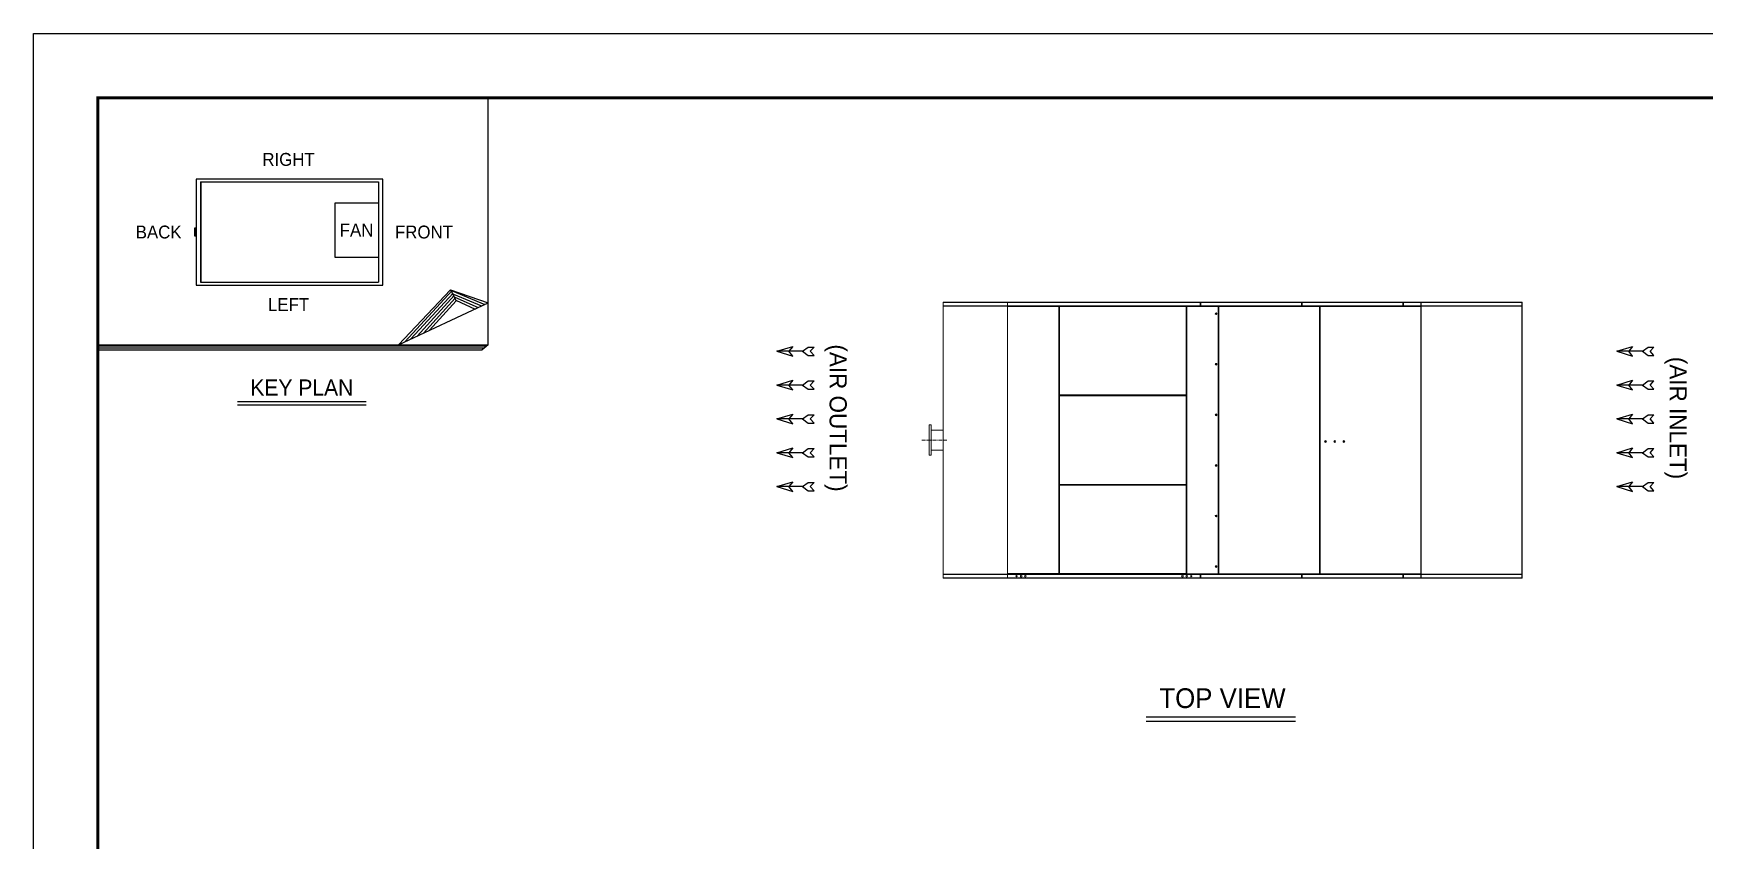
# Model space of a CAD drawing. Header units: millimetres. Extents: x -17070 to 40435, y -291348 to 29674.
# Drawn here: x 11028 to 29204, y 20898 to 29674 of the extents above; entities that cross this region are included whole.
import ezdxf
from ezdxf.enums import TextEntityAlignment as Align

# ---------------------------------------------------------------- set-up
doc = ezdxf.new("R2010")
doc.units = ezdxf.units.MM
doc.linetypes.add('CENTER', pattern=[2, 1.25, -0.25, 0.25, -0.25])
for name, color, linetype in [('center', 1, 'CENTER'), ('냉각탑', 4, 'Continuous'), ('냉각탑_box', 1, 'Continuous'), ('냉각탑_dim', 1, 'Continuous'), ('냉각탑_form', 1, 'Continuous'), ('냉각탑_text', 3, 'Continuous')]:
    doc.layers.add(name, color=color, linetype=linetype)
doc.styles.add('돋움', font='Dotum.ttf')

# ---------------------------------------------------------------- blocks, each defined once
blk = doc.blocks.new('화살표 IN OUT')
at = {"layer": '냉각탑_dim'}
for p, q in [((-323, 43), (-384, 43)), ((-343, 0), (-384, 43)), ((-384, -43), (-343, 0)), ((-266, 0), (-323, 43)), ((-266, 0), (-323, -43)), ((-266, 0), (0, 0)), ((-163, 50), (-122, 0)), ((0, 0), (-163, 50)), ((-163, -50), (-122, 0)), ((0, 0), (-163, -50)), ((-323, -43), (-384, -43))]:
    blk.add_line(p, q, dxfattribs=at)
blk = doc.blocks.new('4')
at = {"color": 0, "lineweight": 20}
for p, q in [((21621, 26752), (20921, 26752)), ((20921, 23752), (20921, 26752)), ((20924, 23752), (20924, 26752)), ((21621, 26749), (20924, 26749)), ((21621, 26752), (21621, 26749)), ((26121, 26752), (27221, 26752)), ((26121, 26749), (27218, 26749)), ((27218, 23752), (27218, 26752)), ((27221, 23752), (27221, 26752)), ((21621, 26713), (20924, 26713)), ((21621, 26710), (20924, 26710)), ((26121, 26713), (27218, 26713)), ((26121, 26710), (27218, 26710)), ((21621, 23752), (20921, 23752)), ((21621, 23794), (20924, 23794)), ((21621, 23791), (20924, 23791)), ((21621, 23755), (20924, 23755)), ((21621, 23752), (21621, 23755)), ((26121, 23794), (27218, 23794)), ((26121, 23791), (27218, 23791)), ((26121, 23755), (27218, 23755)), ((26121, 23752), (27221, 23752))]:
    blk.add_line(p, q, dxfattribs=at)
at = {"color": 7, "lineweight": 20, "ltscale": 0.001111}
for p, q in [((21621, 26749), (21623, 26749)), ((23719, 26749), (23721, 26749)), ((24823, 26752), (24825, 26752)), ((24823, 26747), (24825, 26747)), ((25927, 26752), (25925, 26752)), ((25927, 26749), (25925, 26749)), ((21623, 26705), (21621, 26705)), ((21624, 26706), (21624, 26708)), ((21624, 26708), (21624, 26706)), ((22180, 26706), (22180, 26708)), ((22182, 26705), (22184, 26705)), ((23728, 26710), (23728, 26708)), ((24494, 26710), (24494, 26708)), ((25925, 26713), (25927, 26713)), ((26116, 26710), (26116, 26708)), ((26118, 26710), (26118, 26708)), ((26121, 26710), (26121, 26708)), ((25021, 26181), (25019, 26181)), ((25019, 26151), (25021, 26151)), ((22285, 25739), (22285, 25737)), ((22289, 25739), (22289, 25737)), ((22298, 25737), (22298, 25739)), ((22300, 25737), (22300, 25739)), ((22334, 25737), (22334, 25739)), ((22334, 25737), (22334, 25739)), ((22336, 25737), (22336, 25739)), ((22338, 25737), (22338, 25739)), ((22340, 25737), (22340, 25739)), ((22340, 25739), (22340, 25737)), ((22343, 25737), (22343, 25739)), ((22344, 25737), (22344, 25739)), ((22954, 25737), (22954, 25739)), ((23564, 25737), (23564, 25739)), ((25021, 25632), (25019, 25632)), ((25019, 25602), (25021, 25602)), ((25021, 25253), (25019, 25253)), ((25021, 25250), (25019, 25250)), ((25019, 25223), (25021, 25223)), ((25021, 24902), (25019, 24902)), ((22285, 24767), (22285, 24765)), ((22289, 24767), (22289, 24765)), ((22298, 24765), (22298, 24767)), ((22300, 24765), (22300, 24767)), ((22334, 24765), (22334, 24767)), ((22334, 24765), (22334, 24767)), ((22336, 24765), (22336, 24767)), ((22338, 24765), (22338, 24767)), ((22340, 24765), (22340, 24767)), ((22340, 24767), (22340, 24765)), ((22343, 24765), (22343, 24767)), ((22344, 24765), (22344, 24767)), ((22954, 24765), (22954, 24767)), ((23564, 24765), (23564, 24767)), ((25019, 24872), (25021, 24872)), ((25021, 24353), (25019, 24353)), ((25019, 24323), (25021, 24323)), ((21623, 23800), (21621, 23800)), ((21623, 23756), (21621, 23756)), ((21624, 23798), (21624, 23796)), ((21624, 23796), (21624, 23798)), ((21821, 23794), (21821, 23796)), ((22180, 23798), (22180, 23796)), ((22182, 23800), (22184, 23800)), ((22334, 23796), (22336, 23796)), ((22344, 23794), (22344, 23796)), ((22954, 23794), (22954, 23796)), ((23564, 23794), (23564, 23796)), ((23565, 23800), (23565, 23798)), ((23593, 23796), (23593, 23794)), ((23721, 23756), (23719, 23756)), ((23728, 23796), (23728, 23794)), ((24494, 23794), (24494, 23796)), ((24825, 23752), (24823, 23752)), ((24895, 23794), (24895, 23796)), ((25927, 23752), (25925, 23752)), ((26116, 23794), (26116, 23796)), ((26118, 23796), (26118, 23794))]:
    blk.add_line(p, q, dxfattribs=at)
at = {"color": 7, "lineweight": 20, "ltscale": 0.019444}
for p, q in [((21621, 26714), (21621, 26749)), ((21623, 26714), (21623, 26749)), ((21624, 26749), (21624, 26714)), ((23717, 26749), (23717, 26714)), ((23719, 26749), (23719, 26714)), ((23721, 26749), (23721, 26714)), ((21621, 23756), (21621, 23791)), ((21623, 23756), (21623, 23791)), ((21624, 23756), (21624, 23791)), ((23717, 23756), (23717, 23791)), ((23719, 23791), (23719, 23756)), ((23721, 23791), (23721, 23756))]:
    blk.add_line(p, q, dxfattribs=at)
at = {"color": 7, "lineweight": 20}
for p, q in [((21624, 26752), (23717, 26752)), ((21624, 26749), (23717, 26749)), ((24820, 26752), (23726, 26752)), ((24820, 26749), (23726, 26749)), ((25922, 26752), (24828, 26752)), ((25922, 26749), (24828, 26749)), ((21621, 25360), (21621, 26705)), ((21621, 26704), (21621, 23800)), ((23717, 26714), (21624, 26714)), ((23717, 26710), (21624, 26710)), ((21624, 26704), (21624, 23800)), ((22180, 23800), (22180, 26704)), ((22184, 23800), (22184, 26704)), ((22185, 23796), (22185, 26708)), ((22185, 26705), (22185, 25787)), ((22186, 26705), (22186, 25743)), ((23564, 26708), (22189, 26708)), ((22189, 26705), (22189, 25743)), ((23564, 26705), (22189, 26705)), ((24820, 26713), (23726, 26713)), ((24820, 26710), (23726, 26710)), ((23913, 23799), (23913, 26705)), ((23916, 23799), (23916, 26705)), ((23917, 23799), (23917, 26705)), ((23919, 26705), (23919, 23799)), ((23922, 26708), (25016, 26708)), ((23922, 26705), (25016, 26705)), ((23922, 26705), (23922, 23799)), ((25922, 26713), (24828, 26713)), ((25922, 26710), (24828, 26710)), ((25016, 26705), (25016, 23799)), ((25019, 26705), (25019, 23799)), ((25021, 23799), (25021, 26705)), ((25024, 26708), (26118, 26708)), ((25024, 26705), (26118, 26705)), ((25024, 23799), (25024, 26705)), ((26118, 26705), (26118, 23799)), ((26121, 26705), (26121, 23799)), ((26122, 25611), (26122, 26705)), ((22186, 25734), (22186, 24771)), ((22189, 25743), (23564, 25743)), ((22189, 25739), (23564, 25739)), ((23564, 25737), (22189, 25737)), ((22189, 25734), (22189, 24771)), ((23564, 25734), (22189, 25734)), ((21621, 23800), (21621, 25144)), ((22186, 24762), (22186, 23800)), ((22189, 24771), (23564, 24771)), ((22189, 24767), (23564, 24767)), ((23564, 24765), (22189, 24765)), ((22189, 24762), (22189, 23800)), ((23564, 24762), (22189, 24762)), ((26122, 23799), (26122, 24893)), ((22185, 24718), (22185, 23800)), ((21624, 23794), (23717, 23794)), ((21624, 23791), (23717, 23791)), ((21624, 23756), (23717, 23756)), ((21624, 23752), (23717, 23752)), ((22189, 23800), (23564, 23800)), ((22189, 23796), (23564, 23796)), ((24820, 23794), (23726, 23794)), ((24820, 23791), (23726, 23791)), ((24820, 23755), (23726, 23755)), ((24820, 23752), (23726, 23752)), ((23922, 23799), (25016, 23799)), ((23922, 23796), (25016, 23796)), ((25922, 23794), (24828, 23794)), ((25922, 23791), (24828, 23791)), ((25922, 23755), (24828, 23755)), ((25922, 23752), (24828, 23752)), ((25024, 23799), (26118, 23799)), ((25024, 23796), (26118, 23796))]:
    blk.add_line(p, q, dxfattribs=at)
at = {"color": 7, "lineweight": 20, "ltscale": 0.001944}
for p, q in [((21624, 26749), (21624, 26752)), ((23717, 26749), (23717, 26752)), ((21624, 26714), (21624, 26710)), ((22185, 26708), (22182, 26708)), ((22189, 26708), (22185, 26708)), ((22186, 26705), (22189, 26705)), ((22189, 26708), (22189, 26705)), ((22189, 26705), (22189, 26708)), ((23564, 26708), (23564, 26705)), ((23568, 26705), (23564, 26705)), ((23717, 26714), (23717, 26710)), ((22186, 25743), (22189, 25743)), ((22186, 25734), (22189, 25734)), ((22189, 25739), (22189, 25743)), ((22189, 25737), (22189, 25734)), ((23564, 25739), (23564, 25743)), ((23568, 25743), (23564, 25743)), ((23564, 25737), (23564, 25734)), ((23568, 25734), (23564, 25734)), ((22186, 24771), (22189, 24771)), ((22186, 24762), (22189, 24762)), ((22189, 24767), (22189, 24771)), ((22189, 24765), (22189, 24762)), ((23564, 24767), (23564, 24771)), ((23568, 24771), (23564, 24771)), ((23564, 24765), (23564, 24762)), ((23568, 24762), (23564, 24762)), ((21624, 23791), (21624, 23794)), ((21624, 23752), (21624, 23756)), ((22189, 23796), (22185, 23796)), ((22186, 23800), (22189, 23800)), ((22189, 23796), (22189, 23800)), ((22189, 23796), (22189, 23800)), ((23564, 23796), (23564, 23800)), ((23568, 23800), (23564, 23800)), ((23717, 23791), (23717, 23794)), ((23717, 23752), (23717, 23756))]:
    blk.add_line(p, q, dxfattribs=at)
at = {"color": 7, "lineweight": 20, "ltscale": 0.021611}
for p, q in [((23723, 26752), (23723, 26713)), ((23724, 26752), (23724, 26713)), ((24821, 26752), (24821, 26713)), ((24823, 26752), (24823, 26713)), ((24825, 26752), (24825, 26713)), ((24826, 26752), (24826, 26713)), ((25923, 26752), (25923, 26713)), ((25925, 26752), (25925, 26713)), ((25927, 26752), (25927, 26713)), ((25928, 26752), (25928, 26713)), ((26119, 26752), (26119, 26713)), ((26121, 26752), (26121, 26713)), ((23723, 23752), (23723, 23791)), ((23724, 23752), (23724, 23791)), ((24821, 23752), (24821, 23791)), ((24821, 23752), (24821, 23791)), ((24823, 23752), (24823, 23791)), ((24825, 23752), (24825, 23791)), ((24826, 23752), (24826, 23791)), ((25923, 23752), (25923, 23791)), ((25923, 23752), (25923, 23791)), ((25925, 23752), (25925, 23791)), ((25927, 23752), (25927, 23791)), ((25928, 23752), (25928, 23791)), ((26119, 23752), (26119, 23791)), ((26121, 23752), (26121, 23791))]:
    blk.add_line(p, q, dxfattribs=at)
at = {"color": 7, "lineweight": 20, "ltscale": 0.000888889}
for p, q in [((23723, 26752), (23724, 26752)), ((24823, 26752), (24821, 26752)), ((24825, 26752), (24826, 26752)), ((25925, 26752), (25923, 26752)), ((25927, 26752), (25928, 26752)), ((26121, 26752), (26119, 26752)), ((21624, 26705), (21623, 26705)), ((22180, 26705), (22182, 26705)), ((23567, 26705), (23569, 26705)), ((23570, 26706), (23570, 26708)), ((23723, 26713), (23724, 26713)), ((23920, 26708), (23920, 26706)), ((23920, 26708), (23922, 26708)), ((23920, 26706), (23922, 26706)), ((24791, 26708), (24791, 26710)), ((24811, 26708), (24811, 26710)), ((24823, 26713), (24821, 26713)), ((24825, 26713), (24826, 26713)), ((25016, 26708), (25017, 26708)), ((25016, 26706), (25017, 26706)), ((25017, 26708), (25017, 26706)), ((25019, 26706), (25019, 26708)), ((25021, 26708), (25022, 26708)), ((25925, 26713), (25923, 26713)), ((25927, 26713), (25928, 26713)), ((26121, 26713), (26119, 26713)), ((26121, 26708), (26119, 26708)), ((26122, 25611), (26121, 25611)), ((26122, 25602), (26121, 25602)), ((26122, 25258), (26121, 25258)), ((26122, 25246), (26121, 25246)), ((26122, 24902), (26121, 24902)), ((26122, 24893), (26121, 24893)), ((21624, 23800), (21623, 23800)), ((22180, 23800), (22182, 23800)), ((23569, 23799), (23567, 23799)), ((23570, 23796), (23570, 23798)), ((23723, 23791), (23724, 23791)), ((23723, 23752), (23724, 23752)), ((23922, 23798), (23920, 23798)), ((23920, 23796), (23920, 23798)), ((23922, 23796), (23920, 23796)), ((24791, 23796), (24791, 23794)), ((24811, 23796), (24811, 23794)), ((24823, 23791), (24821, 23791)), ((24823, 23752), (24821, 23752)), ((24825, 23791), (24826, 23791)), ((24825, 23752), (24826, 23752)), ((25017, 23798), (25016, 23798)), ((25017, 23796), (25016, 23796)), ((25017, 23796), (25017, 23798)), ((25019, 23798), (25019, 23796)), ((25021, 23796), (25022, 23796)), ((25925, 23791), (25923, 23791)), ((25925, 23752), (25923, 23752)), ((25927, 23791), (25928, 23791)), ((25927, 23752), (25928, 23752)), ((26121, 23796), (26119, 23796)), ((26121, 23791), (26119, 23791)), ((26121, 23752), (26119, 23752))]:
    blk.add_line(p, q, dxfattribs=at)
at = {"color": 7, "lineweight": 20, "ltscale": 0.000833333}
for p, q in [((23726, 26752), (23724, 26752)), ((23726, 26752), (23724, 26752)), ((24821, 26752), (24820, 26752)), ((24821, 26752), (24820, 26752)), ((24828, 26752), (24826, 26752)), ((25923, 26752), (25922, 26752)), ((25930, 26752), (25928, 26752)), ((26119, 26752), (26118, 26752)), ((21624, 26705), (21624, 26706)), ((23570, 26705), (23569, 26705)), ((23570, 26705), (23570, 26706)), ((23724, 26713), (23726, 26713)), ((23919, 26705), (23917, 26705)), ((23920, 26705), (23920, 26706)), ((24821, 26713), (24820, 26713)), ((24820, 26713), (24820, 26712)), ((24826, 26713), (24828, 26713)), ((25017, 26705), (25017, 26706)), ((25024, 26708), (25022, 26708)), ((25923, 26713), (25922, 26713)), ((25928, 26713), (25930, 26713)), ((26119, 26713), (26118, 26713)), ((26118, 26708), (26119, 26708)), ((21624, 23800), (21624, 23798)), ((22184, 23800), (22185, 23800)), ((23570, 23799), (23569, 23799)), ((23570, 23799), (23570, 23798)), ((23724, 23791), (23726, 23791)), ((23726, 23752), (23724, 23752)), ((23919, 23799), (23917, 23799)), ((23920, 23799), (23920, 23798)), ((24820, 23791), (24820, 23792)), ((24821, 23791), (24820, 23791)), ((24821, 23791), (24820, 23791)), ((24821, 23752), (24820, 23752)), ((24826, 23791), (24828, 23791)), ((24828, 23752), (24826, 23752)), ((25017, 23799), (25017, 23798)), ((25024, 23796), (25022, 23796)), ((25923, 23791), (25922, 23791)), ((25923, 23752), (25922, 23752)), ((25928, 23791), (25930, 23791)), ((25930, 23752), (25928, 23752)), ((26118, 23796), (26119, 23796)), ((26118, 23791), (26118, 23792)), ((26119, 23791), (26118, 23791)), ((26119, 23791), (26118, 23791)), ((26119, 23752), (26118, 23752))]:
    blk.add_line(p, q, dxfattribs=at)
at = {"color": 7, "lineweight": 20, "ltscale": 0.005602}
blk.add_line((23736, 26752), (23726, 26752), dxfattribs=at)
at = {"color": 7, "lineweight": 20, "ltscale": 0.001722}
for p, q in [((23726, 26752), (23726, 26749)), ((23726, 26752), (23726, 26749)), ((24820, 26752), (24820, 26749)), ((24828, 26752), (24828, 26749)), ((24828, 26752), (24828, 26749)), ((25922, 26752), (25922, 26749)), ((25930, 26752), (25930, 26749)), ((25930, 26752), (25930, 26749)), ((26118, 26752), (26118, 26749)), ((23571, 26705), (23574, 26705)), ((23574, 26708), (23574, 26705)), ((23726, 26710), (23726, 26713)), ((23913, 26708), (23913, 26705)), ((23916, 26705), (23913, 26705)), ((23919, 26705), (23922, 26705)), ((23922, 26708), (23922, 26705)), ((24820, 26710), (24820, 26713)), ((24828, 26710), (24828, 26713)), ((25016, 26708), (25016, 26705)), ((25016, 26705), (25019, 26705)), ((25021, 26705), (25021, 26708)), ((25021, 26705), (25024, 26705)), ((25022, 26705), (25022, 26708)), ((25024, 26708), (25024, 26705)), ((25922, 26710), (25922, 26713)), ((25930, 26710), (25930, 26713)), ((26118, 26710), (26118, 26713)), ((26118, 26708), (26118, 26705)), ((26118, 26708), (26118, 26705)), ((26121, 26705), (26118, 26705)), ((26119, 26708), (26119, 26705)), ((26121, 26708), (26121, 26705)), ((23571, 23799), (23574, 23799)), ((23574, 23796), (23574, 23799)), ((23726, 23794), (23726, 23791)), ((23726, 23752), (23726, 23755)), ((23726, 23752), (23726, 23755)), ((23913, 23796), (23913, 23799)), ((23916, 23799), (23913, 23799)), ((23919, 23799), (23922, 23799)), ((23922, 23796), (23922, 23799)), ((24820, 23794), (24820, 23791)), ((24820, 23752), (24820, 23755)), ((24828, 23794), (24828, 23791)), ((24828, 23752), (24828, 23755)), ((24828, 23752), (24828, 23755)), ((25016, 23799), (25019, 23799)), ((25016, 23796), (25016, 23799)), ((25021, 23799), (25024, 23799)), ((25021, 23796), (25021, 23799)), ((25022, 23796), (25022, 23799)), ((25024, 23799), (25024, 23796)), ((25922, 23794), (25922, 23791)), ((25922, 23752), (25922, 23755)), ((25930, 23794), (25930, 23791)), ((25930, 23752), (25930, 23755)), ((25930, 23752), (25930, 23755)), ((26118, 23799), (26118, 23796)), ((26121, 23799), (26118, 23799)), ((26118, 23799), (26118, 23796)), ((26118, 23794), (26118, 23791)), ((26118, 23752), (26118, 23755)), ((26119, 23799), (26119, 23796)), ((26121, 23799), (26121, 23796))]:
    blk.add_line(p, q, dxfattribs=at)
at = {"color": 7, "lineweight": 20, "ltscale": 0.009389}
for p, q in [((23743, 26752), (23726, 26752)), ((24820, 26752), (24803, 26752))]:
    blk.add_line(p, q, dxfattribs=at)
at = {"color": 7, "lineweight": 20, "ltscale": 0.003787}
blk.add_line((23736, 26752), (23743, 26752), dxfattribs=at)
at = {"color": 7, "lineweight": 20, "ltscale": 0.155556}
for p, q in [((23743, 26752), (24023, 26752)), ((24523, 26752), (24803, 26752))]:
    blk.add_line(p, q, dxfattribs=at)
at = {"color": 7, "lineweight": 20, "ltscale": 0.027778}
for p, q in [((24023, 26752), (24073, 26752)), ((24473, 26752), (24523, 26752)), ((25125, 26752), (25175, 26752)), ((25575, 26752), (25625, 26752)), ((25999, 26752), (26049, 26752))]:
    blk.add_line(p, q, dxfattribs=at)
at = {"color": 7, "lineweight": 20, "ltscale": 0.222222}
blk.add_line((24073, 26752), (24473, 26752), dxfattribs=at)
at = {"color": 7, "lineweight": 20, "ltscale": 0.002588}
for p, q in [((24803, 26752), (24808, 26752)), ((25905, 26752), (25910, 26752)), ((26101, 26752), (26106, 26752))]:
    blk.add_line(p, q, dxfattribs=at)
at = {"color": 7, "lineweight": 20, "ltscale": 0.007103}
for p, q in [((24807, 26752), (24820, 26752)), ((24841, 26752), (24828, 26752)), ((25909, 26752), (25922, 26752)), ((25943, 26752), (25930, 26752)), ((26105, 26752), (26118, 26752))]:
    blk.add_line(p, q, dxfattribs=at)
at = {"color": 7, "lineweight": 20, "ltscale": 0.002286}
for p, q in [((24841, 26752), (24845, 26752)), ((25943, 26752), (25947, 26752))]:
    blk.add_line(p, q, dxfattribs=at)
at = {"color": 7, "lineweight": 20, "ltscale": 0.104333}
for p, q in [((26118, 26752), (25930, 26752)), ((26118, 26749), (25930, 26749)), ((26118, 26713), (25930, 26713)), ((26118, 26710), (25930, 26710)), ((26118, 23794), (25930, 23794)), ((26118, 23791), (25930, 23791)), ((26118, 23755), (25930, 23755)), ((26118, 23752), (25930, 23752))]:
    blk.add_line(p, q, dxfattribs=at)
at = {"color": 7, "lineweight": 20, "ltscale": 0.036334}
for p, q in [((26121, 26752), (26121, 26752)), ((26121, 26749), (26121, 26749)), ((26121, 26713), (26121, 26713))]:
    blk.add_line(p, q, dxfattribs=at)
at = {"color": 7, "lineweight": 20, "ltscale": 5.55556e-05}
for p, q in [((21621, 26705), (21621, 26704)), ((21623, 26705), (21623, 26704)), ((21624, 26708), (21624, 26708)), ((21624, 26706), (21624, 26706)), ((22180, 26708), (22180, 26708)), ((22180, 26706), (22180, 26706)), ((22182, 26704), (22182, 26705)), ((22184, 26704), (22184, 26705)), ((21621, 23800), (21621, 23800)), ((21623, 23800), (21623, 23800)), ((21624, 23798), (21624, 23798)), ((21624, 23796), (21624, 23796)), ((22180, 23798), (22180, 23798)), ((22180, 23796), (22180, 23796)), ((22182, 23800), (22182, 23800)), ((22184, 23800), (22184, 23800))]:
    blk.add_line(p, q, dxfattribs=at)
at = {"color": 7, "lineweight": 20, "ltscale": 6.38005e-06}
blk.add_line((21621, 26705), (21621, 26705), dxfattribs=at)
at = {"color": 7, "lineweight": 20, "ltscale": 0.002}
for p, q in [((21621, 26704), (21624, 26704)), ((21624, 26708), (21624, 26704)), ((22180, 26708), (22180, 26704)), ((22184, 26704), (22180, 26704)), ((21621, 23800), (21624, 23800)), ((21624, 23796), (21624, 23800)), ((22180, 23796), (22180, 23800)), ((22184, 23800), (22180, 23800))]:
    blk.add_line(p, q, dxfattribs=at)
at = {"color": 7, "lineweight": 20, "ltscale": 0.308778}
for p, q in [((22180, 26708), (21624, 26708)), ((22180, 26704), (21624, 26704)), ((21624, 23800), (22180, 23800)), ((21624, 23796), (22180, 23796))]:
    blk.add_line(p, q, dxfattribs=at)
at = {"color": 7, "lineweight": 20, "ltscale": 6.4231e-06}
for p, q in [((21624, 26708), (21624, 26708)), ((21624, 26706), (21624, 26706)), ((21624, 23798), (21624, 23798)), ((21624, 23796), (21624, 23796))]:
    blk.add_line(p, q, dxfattribs=at)
at = {"color": 7, "lineweight": 20, "ltscale": 6.29548e-05}
blk.add_line((21624, 26705), (21624, 26705), dxfattribs=at)
at = {"color": 7, "lineweight": 20, "ltscale": 0.000833337}
for p, q in [((22180, 26708), (22182, 26708)), ((22180, 26706), (22182, 26706)), ((22182, 23798), (22180, 23798)), ((22182, 23796), (22180, 23796))]:
    blk.add_line(p, q, dxfattribs=at)
at = {"color": 7, "lineweight": 20, "ltscale": 5.55704e-05}
blk.add_line((22180, 26705), (22180, 26704), dxfattribs=at)
at = {"color": 7, "lineweight": 20, "ltscale": 0.00094308}
blk.add_line((22185, 26708), (22184, 26708), dxfattribs=at)
at = {"color": 7, "lineweight": 20, "ltscale": 0.000864169}
blk.add_line((22184, 26705), (22185, 26705), dxfattribs=at)
at = {"color": 7, "lineweight": 20, "ltscale": 0.000277763}
for p, q in [((22189, 26708), (22189, 26708)), ((22189, 23796), (22189, 23796))]:
    blk.add_line(p, q, dxfattribs=at)
at = {"color": 7, "lineweight": 20, "ltscale": 0.003167}
blk.add_line((23570, 26708), (23564, 26708), dxfattribs=at)
at = {"color": 7, "lineweight": 20, "ltscale": 0.001445}
blk.add_line((23567, 26705), (23564, 26705), dxfattribs=at)
at = {"color": 7, "lineweight": 20, "ltscale": 0.265696}
for p, q in [((23564, 26226), (23564, 26705)), ((23568, 26226), (23568, 26705))]:
    blk.add_line(p, q, dxfattribs=at)
at = {"color": 7, "lineweight": 20, "ltscale": 0.000222222}
for p, q in [((23567, 26705), (23567, 26705)), ((21624, 23755), (21624, 23755)), ((23717, 23791), (23718, 23791))]:
    blk.add_line(p, q, dxfattribs=at)
at = {"color": 7, "lineweight": 20, "ltscale": 0.265918}
for p, q in [((23569, 26226), (23569, 26705)), ((23570, 26226), (23570, 26705)), ((23571, 26705), (23571, 26226)), ((23574, 26705), (23574, 26226))]:
    blk.add_line(p, q, dxfattribs=at)
at = {"color": 7, "lineweight": 20, "ltscale": 0.002167}
for p, q in [((23570, 26708), (23574, 26708)), ((23570, 26706), (23574, 26706)), ((23574, 26705), (23570, 26705)), ((23570, 23798), (23574, 23798)), ((23570, 23796), (23574, 23796))]:
    blk.add_line(p, q, dxfattribs=at)
at = {"color": 7, "lineweight": 20, "ltscale": 0.188222}
for p, q in [((23913, 26708), (23574, 26708)), ((23913, 26705), (23574, 26705)), ((23574, 23799), (23913, 23799)), ((23574, 23796), (23913, 23796))]:
    blk.add_line(p, q, dxfattribs=at)
at = {"color": 7, "lineweight": 20, "ltscale": 0.002803}
blk.add_line((23723, 26708), (23723, 26713), dxfattribs=at)
at = {"color": 7, "lineweight": 20, "ltscale": 0.00111}
for p, q in [((23726, 26708), (23726, 26710)), ((25927, 23757), (25925, 23757))]:
    blk.add_line(p, q, dxfattribs=at)
at = {"color": 7, "lineweight": 20, "ltscale": 1.55751e-05}
blk.add_line((23867, 26708), (23867, 26708), dxfattribs=at)
at = {"color": 7, "lineweight": 20, "ltscale": 0.004222}
for p, q in [((23913, 26707), (23920, 26707)), ((23920, 23798), (23913, 23798))]:
    blk.add_line(p, q, dxfattribs=at)
at = {"color": 7, "lineweight": 20, "ltscale": 0.00083335}
for p, q in [((23916, 26705), (23917, 26705)), ((23916, 23799), (23917, 23799))]:
    blk.add_line(p, q, dxfattribs=at)
at = {"color": 7, "lineweight": 20, "ltscale": 0.000888874}
blk.add_line((23920, 26705), (23922, 26705), dxfattribs=at)
at = {"color": 7, "lineweight": 20, "ltscale": 0.000222223}
for p, q in [((24791, 26708), (24791, 26708)), ((24811, 26708), (24811, 26708))]:
    blk.add_line(p, q, dxfattribs=at)
at = {"color": 7, "lineweight": 20, "ltscale": 0.011111}
for p, q in [((24791, 26708), (24811, 26708)), ((24811, 23796), (24791, 23796)), ((24811, 23794), (24791, 23794))]:
    blk.add_line(p, q, dxfattribs=at)
at = {"color": 7, "lineweight": 20, "ltscale": 0.000888904}
blk.add_line((25016, 26705), (25017, 26705), dxfattribs=at)
at = {"color": 7, "lineweight": 20, "ltscale": 0.000621445}
for p, q in [((25019, 26708), (25017, 26708)), ((25017, 23796), (25019, 23796))]:
    blk.add_line(p, q, dxfattribs=at)
at = {"color": 7, "lineweight": 20, "ltscale": 0.001637}
blk.add_line((25017, 26708), (25020, 26708), dxfattribs=at)
at = {"color": 7, "lineweight": 20, "ltscale": 0.000847295}
blk.add_line((25018, 26705), (25019, 26705), dxfattribs=at)
at = {"color": 7, "lineweight": 20, "ltscale": 0.001323}
blk.add_line((25021, 26708), (25019, 26708), dxfattribs=at)
at = {"color": 7, "lineweight": 20, "ltscale": 0.000518927}
for p, q in [((25019, 26706), (25019, 26706)), ((25019, 23798), (25019, 23798))]:
    blk.add_line(p, q, dxfattribs=at)
at = {"color": 7, "lineweight": 20, "ltscale": 0.000874921}
for p, q in [((25021, 26705), (25019, 26705)), ((25019, 24902), (25021, 24902)), ((25019, 23799), (25021, 23799))]:
    blk.add_line(p, q, dxfattribs=at)
at = {"color": 7, "lineweight": 20, "ltscale": 0.00023619}
for p, q in [((25019, 26705), (25019, 26705)), ((25019, 24902), (25019, 24902)), ((25019, 23799), (25019, 23799))]:
    blk.add_line(p, q, dxfattribs=at)
at = {"color": 7, "lineweight": 20, "ltscale": 0.000307405}
for p, q in [((25021, 26708), (25020, 26708)), ((25020, 23796), (25021, 23796))]:
    blk.add_line(p, q, dxfattribs=at)
at = {"color": 7, "lineweight": 20, "ltscale": 0.004519}
blk.add_line((25922, 26710), (25930, 26710), dxfattribs=at)
at = {"color": 7, "lineweight": 20, "ltscale": 0.000889056}
for p, q in [((26122, 26705), (26121, 26705)), ((26122, 23799), (26121, 23799))]:
    blk.add_line(p, q, dxfattribs=at)
at = {"color": 7, "lineweight": 20, "ltscale": 0.265556}
for p, q in [((23564, 23800), (23564, 26226)), ((23568, 23800), (23568, 26226))]:
    blk.add_line(p, q, dxfattribs=at)
at = {"color": 7, "lineweight": 20, "ltscale": 0.265778}
for p, q in [((23569, 23799), (23569, 26226)), ((23570, 23799), (23570, 26226)), ((23571, 26226), (23571, 23799)), ((23574, 26226), (23574, 23799))]:
    blk.add_line(p, q, dxfattribs=at)
at = {"color": 7, "lineweight": 20, "ltscale": 0.000833334}
for p, q in [((22184, 25787), (22185, 25787)), ((22184, 25457), (22185, 25457)), ((22184, 25417), (22185, 25417)), ((22184, 25087), (22185, 25087)), ((22184, 25047), (22185, 25047)), ((22184, 24718), (22185, 24718))]:
    blk.add_line(p, q, dxfattribs=at)
at = {"color": 7, "lineweight": 20, "ltscale": 0.173056}
for p, q in [((22185, 25466), (22185, 25778)), ((22185, 24727), (22185, 25038))]:
    blk.add_line(p, q, dxfattribs=at)
at = {"color": 7, "lineweight": 20, "ltscale": 0.005}
for p, q in [((22189, 25734), (22189, 25743)), ((23567, 25734), (23567, 25743)), ((22189, 24762), (22189, 24771)), ((23567, 24762), (23567, 24771))]:
    blk.add_line(p, q, dxfattribs=at)
at = {"color": 7, "lineweight": 20, "ltscale": 0.022222}
for p, q in [((22185, 25417), (22185, 25457)), ((22185, 25047), (22185, 25087))]:
    blk.add_line(p, q, dxfattribs=at)
at = {"color": 7, "lineweight": 20, "ltscale": 0.000874913}
for p, q in [((25021, 25602), (25019, 25602)), ((25019, 25258), (25021, 25258))]:
    blk.add_line(p, q, dxfattribs=at)
at = {"color": 7, "lineweight": 20, "ltscale": 0.000236198}
for p, q in [((25019, 25602), (25019, 25602)), ((25019, 25602), (25019, 25602)), ((25019, 25258), (25019, 25258))]:
    blk.add_line(p, q, dxfattribs=at)
at = {"color": 7, "lineweight": 20, "ltscale": 0.191}
for p, q in [((26122, 25258), (26122, 25602)), ((26122, 24902), (26122, 25246))]:
    blk.add_line(p, q, dxfattribs=at)
at = {"color": 7, "lineweight": 20, "ltscale": 0.012222}
for p, q in [((20793, 25417), (20771, 25417)), ((20793, 25417), (20771, 25417)), ((20793, 25087), (20771, 25087))]:
    blk.add_line(p, q, dxfattribs=at)
at = {"color": 7, "lineweight": 20, "ltscale": 0.183333}
for p, q in [((20771, 25417), (20771, 25087)), ((20793, 25417), (20793, 25087)), ((22185, 25087), (22185, 25417))]:
    blk.add_line(p, q, dxfattribs=at)
at = {"color": 7, "lineweight": 20, "ltscale": 0.098881}
blk.add_line((20793, 25360), (20921, 25360), dxfattribs=at)
at = {"color": 7, "lineweight": 20, "ltscale": 0.120167}
blk.add_line((20793, 25360), (20793, 25144), dxfattribs=at)
at = {"color": 7, "lineweight": 20, "ltscale": 0.098889}
for p, q in [((20793, 25360), (20921, 25360)), ((20793, 25144), (20921, 25144))]:
    blk.add_line(p, q, dxfattribs=at)
at = {"color": 7, "lineweight": 20, "ltscale": 0.00030706}
blk.add_line((25019, 25257), (25019, 25257), dxfattribs=at)
at = {"color": 7, "lineweight": 20, "ltscale": 0.000803593}
blk.add_line((25020, 25255), (25019, 25255), dxfattribs=at)
at = {"color": 7, "lineweight": 20, "ltscale": 0.000307395}
blk.add_line((25020, 25255), (25021, 25255), dxfattribs=at)
at = {"color": 7, "lineweight": 20, "ltscale": 6.38004e-06}
blk.add_line((21621, 23800), (21621, 23800), dxfattribs=at)
at = {"color": 7, "lineweight": 20, "ltscale": 0.000203026}
blk.add_line((21621, 23791), (21621, 23791), dxfattribs=at)
at = {"color": 7, "lineweight": 20, "ltscale": 0.000203598}
blk.add_line((21621, 23755), (21621, 23755), dxfattribs=at)
at = {"color": 7, "lineweight": 20, "ltscale": 1.29946e-05}
blk.add_line((21624, 23794), (21624, 23794), dxfattribs=at)
at = {"color": 7, "lineweight": 20, "ltscale": 0.000222127}
blk.add_line((21624, 23794), (21624, 23794), dxfattribs=at)
at = {"color": 7, "lineweight": 20, "ltscale": 0.000580935}
for p, q in [((21624, 23791), (21624, 23792)), ((23718, 23792), (23718, 23791)), ((23718, 23791), (23718, 23792))]:
    blk.add_line(p, q, dxfattribs=at)
at = {"color": 7, "lineweight": 20, "ltscale": 0.019889}
for p, q in [((21624, 23791), (21624, 23755)), ((23718, 23791), (23718, 23755)), ((23718, 23755), (23718, 23791))]:
    blk.add_line(p, q, dxfattribs=at)
at = {"color": 7, "lineweight": 20, "ltscale": 0.000222221}
blk.add_line((21624, 23791), (21624, 23791), dxfattribs=at)
at = {"color": 7, "lineweight": 20, "ltscale": 0.000203753}
blk.add_line((21624, 23752), (21624, 23752), dxfattribs=at)
at = {"color": 7, "lineweight": 20, "ltscale": 0.001297}
blk.add_line((21973, 23796), (21971, 23796), dxfattribs=at)
at = {"color": 7, "lineweight": 20, "ltscale": 0.000277643}
blk.add_line((21971, 23796), (21971, 23796), dxfattribs=at)
at = {"color": 7, "lineweight": 20, "ltscale": 0.000277654}
blk.add_line((21973, 23796), (21973, 23796), dxfattribs=at)
at = {"color": 7, "lineweight": 20, "ltscale": 0.001937}
blk.add_line((21977, 23796), (21973, 23796), dxfattribs=at)
at = {"color": 7, "lineweight": 20, "ltscale": 0.178662}
blk.add_line((22298, 23796), (21977, 23796), dxfattribs=at)
at = {"color": 7, "lineweight": 20, "ltscale": 0.000277655}
blk.add_line((21977, 23796), (21977, 23796), dxfattribs=at)
at = {"color": 7, "lineweight": 20, "ltscale": 0.000832482}
blk.add_line((22081, 23794), (22081, 23796), dxfattribs=at)
at = {"color": 7, "lineweight": 20, "ltscale": 0.000599594}
for p, q in [((22107, 23795), (22106, 23796)), ((22114, 23795), (22115, 23796))]:
    blk.add_line(p, q, dxfattribs=at)
at = {"color": 7, "lineweight": 20, "ltscale": 0.000924157}
for p, q in [((22107, 23795), (22106, 23794)), ((22114, 23795), (22116, 23794)), ((22114, 23795), (22116, 23794))]:
    blk.add_line(p, q, dxfattribs=at)
at = {"color": 7, "lineweight": 20, "ltscale": 0.00411}
blk.add_line((22106, 23794), (22113, 23794), dxfattribs=at)
at = {"color": 7, "lineweight": 20, "ltscale": 0.000338047}
for p, q in [((22106, 23794), (22106, 23794)), ((22115, 23794), (22116, 23794))]:
    blk.add_line(p, q, dxfattribs=at)
at = {"color": 7, "lineweight": 20, "ltscale": 0.002877}
blk.add_line((22113, 23795), (22107, 23795), dxfattribs=at)
at = {"color": 7, "lineweight": 20, "ltscale": 0.001012}
blk.add_line((22114, 23795), (22113, 23795), dxfattribs=at)
at = {"color": 7, "lineweight": 20, "ltscale": 0.001446}
blk.add_line((22113, 23794), (22116, 23794), dxfattribs=at)
at = {"color": 7, "lineweight": 20, "ltscale": 0.000832472}
blk.add_line((22118, 23796), (22118, 23794), dxfattribs=at)
at = {"color": 7, "lineweight": 20, "ltscale": 5.55408e-05}
blk.add_line((22180, 23800), (22180, 23800), dxfattribs=at)
at = {"color": 7, "lineweight": 20, "ltscale": 0.000804938}
blk.add_line((22300, 23796), (22298, 23796), dxfattribs=at)
at = {"color": 7, "lineweight": 20, "ltscale": 0.000277671}
blk.add_line((22298, 23796), (22298, 23796), dxfattribs=at)
at = {"color": 7, "lineweight": 20, "ltscale": 0.01886}
blk.add_line((22334, 23796), (22300, 23796), dxfattribs=at)
at = {"color": 7, "lineweight": 20, "ltscale": 0.000277672}
blk.add_line((22300, 23796), (22300, 23796), dxfattribs=at)
at = {"color": 7, "lineweight": 20, "ltscale": 0.000833316}
blk.add_line((22311, 23796), (22311, 23794), dxfattribs=at)
at = {"color": 7, "lineweight": 20, "ltscale": 0.000277733}
for p, q in [((22334, 23796), (22334, 23796)), ((22336, 23796), (22336, 23796))]:
    blk.add_line(p, q, dxfattribs=at)
at = {"color": 7, "lineweight": 20, "ltscale": 0.000277721}
blk.add_line((22334, 23796), (22334, 23796), dxfattribs=at)
at = {"color": 7, "lineweight": 20, "ltscale": 2.83951e-05}
blk.add_line((22334, 23796), (22334, 23796), dxfattribs=at)
at = {"color": 7, "lineweight": 20, "ltscale": 0.000222164}
blk.add_line((23567, 23799), (23567, 23800), dxfattribs=at)
at = {"color": 7, "lineweight": 20, "ltscale": 0.001884}
blk.add_line((23570, 23796), (23567, 23796), dxfattribs=at)
at = {"color": 7, "lineweight": 20, "ltscale": 0.001866}
blk.add_line((23570, 23796), (23567, 23796), dxfattribs=at)
at = {"color": 7, "lineweight": 20, "ltscale": 0.000444358}
blk.add_line((23571, 23799), (23570, 23799), dxfattribs=at)
at = {"color": 7, "lineweight": 20, "ltscale": 0.000222226}
for p, q in [((23717, 23794), (23718, 23794)), ((23721, 23791), (23721, 23791))]:
    blk.add_line(p, q, dxfattribs=at)
at = {"color": 7, "lineweight": 20, "ltscale": 0.000222318}
blk.add_line((23718, 23755), (23717, 23755), dxfattribs=at)
at = {"color": 7, "lineweight": 20, "ltscale": 0.000203929}
blk.add_line((23717, 23752), (23718, 23752), dxfattribs=at)
at = {"color": 7, "lineweight": 20, "ltscale": 1.29913e-05}
blk.add_line((23718, 23794), (23718, 23794), dxfattribs=at)
at = {"color": 7, "lineweight": 20, "ltscale": 0.000222128}
blk.add_line((23721, 23755), (23721, 23756), dxfattribs=at)
at = {"color": 7, "lineweight": 20, "ltscale": 0.002801}
blk.add_line((23723, 23791), (23723, 23796), dxfattribs=at)
at = {"color": 7, "lineweight": 20, "ltscale": 0.001112}
for p, q in [((23726, 23794), (23726, 23796)), ((24825, 23757), (24823, 23757))]:
    blk.add_line(p, q, dxfattribs=at)
at = {"color": 7, "lineweight": 20, "ltscale": 0.349446}
blk.add_line((24474, 23794), (23845, 23794), dxfattribs=at)
at = {"color": 7, "lineweight": 20, "ltscale": 0.011044}
blk.add_line((24494, 23794), (24474, 23794), dxfattribs=at)
at = {"color": 7, "lineweight": 20, "ltscale": 0.000222224}
for p, q in [((24791, 23796), (24791, 23796)), ((24811, 23796), (24811, 23796))]:
    blk.add_line(p, q, dxfattribs=at)
at = {"color": 7, "lineweight": 20, "ltscale": 0.008666}
blk.add_line((24827, 23794), (24811, 23794), dxfattribs=at)
at = {"color": 7, "lineweight": 20, "ltscale": 0.000610645}
blk.add_line((24827, 23794), (24828, 23794), dxfattribs=at)
at = {"color": 7, "lineweight": 20, "ltscale": 0.000112096}
blk.add_line((24827, 23794), (24827, 23794), dxfattribs=at)
at = {"color": 7, "lineweight": 20, "ltscale": 0.000567101}
blk.add_line((24827, 23791), (24827, 23792), dxfattribs=at)
at = {"color": 7, "lineweight": 20, "ltscale": 0.001015}
blk.add_line((25020, 23796), (25019, 23796), dxfattribs=at)
at = {"color": 7, "lineweight": 20, "ltscale": 0.000611114}
blk.add_line((25922, 23794), (25923, 23794), dxfattribs=at)
at = {"color": 7, "lineweight": 20, "ltscale": 0.000112091}
blk.add_line((25923, 23794), (25923, 23794), dxfattribs=at)
at = {"color": 7, "lineweight": 20, "ltscale": 0.000566051}
blk.add_line((25923, 23791), (25923, 23792), dxfattribs=at)
at = {"color": 7, "lineweight": 20, "ltscale": 0.002832}
blk.add_line((26121, 23796), (26121, 23791), dxfattribs=at)
at = {"color": 7, "lineweight": 20}
for centre, radius in [((23891, 26627), 9.5), ((23891, 26627), 7.9), ((23891, 26627), 4.5), ((23891, 26627), 3), ((23891, 26077), 9.5), ((23891, 26077), 7.9), ((23891, 26077), 4.5), ((23891, 26077), 3), ((23891, 25527), 9.5), ((23891, 25527), 7.9), ((23891, 25527), 4.5), ((23891, 25527), 3), ((25081, 25237), 9.67), ((25081, 25237), 6.76), ((25081, 25237), 4.34), ((25081, 25237), 3), ((25181, 25237), 9.67), ((25181, 25237), 6.76), ((25181, 25237), 4.34), ((25181, 25237), 3), ((25281, 25237), 9.67), ((25281, 25237), 6.76), ((25281, 25237), 4.34), ((25281, 25237), 3), ((23891, 24977), 9.5), ((23891, 24977), 7.9), ((23891, 24977), 4.5), ((23891, 24977), 3), ((23891, 24427), 9.5), ((23891, 24427), 7.9), ((23891, 24427), 4.5), ((23891, 24427), 3), ((23891, 23877), 9.5), ((23891, 23877), 7.9), ((23891, 23877), 4.5), ((23891, 23877), 3), ((21721, 23773), 6.5), ((21771, 23773), 9), ((21817, 23773), 9), ((23525, 23773), 9), ((23571, 23773), 9), ((23621, 23773), 6.5)]:
    blk.add_circle(centre, radius, dxfattribs=at)
for centre, radius, start, end in [((21624, 26749), 3.5, 90, 180), ((21624, 26749), 1.5, 90, 180), ((23717, 26749), 3.5, 0, 90), ((23717, 26749), 1.5, 0, 90), ((25092, 26749), 3.4, 90, 90.5827), ((21624, 26714), 3.5, 180, 270), ((21624, 26705), 3.5, 90, 180), ((21624, 26714), 1.5, 180, 270), ((21624, 26705), 1.5, 90, 180), ((21659, 26705), 3.5, 89.784, 90), ((21668, 26705), 3.5, 90, 90.8118), ((22134, 26705), 3.5, 89.0042, 90), ((22143, 26705), 3.5, 90, 90.4609), ((22178, 26705), 3.5, 89.7698, 90), ((22182, 26705), 3.5, 0, 90), ((22182, 26705), 1.5, 0, 90), ((22189, 26705), 3.5, 90, 90.1885), ((22711, 26705), 3.5, 90, 90.2271), ((22746, 26705), 3.5, 89.7769, 90), ((22755, 26705), 3.5, 90, 90.434), ((22790, 26705), 3.5, 89.7687, 90), ((23682, 26705), 3.5, 90, 90.8736), ((23717, 26714), 1.5, 270, 0), ((23717, 26714), 3.5, 270, 0), ((23717, 26705), 3.5, 89.1044, 90), ((23726, 26713), 3.1, 180, 270), ((23726, 26713), 1.5, 180, 270), ((23726, 26705), 3.1, 90, 90.8835), ((23762, 26705), 3.1, 89.7174, 90), ((24820, 26713), 1.5, 270, 0), ((24820, 26713), 3.1, 270, 0), ((24828, 26713), 3.1, 180, 270), ((24828, 26713), 1.5, 180, 270), ((25638, 26705), 3.1, 89.2317, 90), ((25862, 26705), 3.1, 89.0258, 90), ((25922, 26713), 3.1, 270, 0), ((25922, 26713), 1.5, 270, 0), ((25930, 26713), 3.1, 180, 270), ((25930, 26713), 1.5, 180, 270), ((26118, 26713), 1.5, 270, 0), ((26118, 26713), 3.1, 270, 0), ((26118, 26705), 3.1, 89.0094, 90), ((26118, 26705), 3.1, 0, 1.0252), ((22182, 25787), 3.5, 304.8493, 0), ((22182, 25778), 3.5, 360, 55.1506), ((22182, 25466), 3.5, 304.8494, 360), ((22182, 25457), 3.5, 360, 55.1507), ((22182, 25047), 3.5, 304.8493, 360), ((22182, 25038), 3.5, 360, 55.1506), ((22182, 24727), 3.5, 304.8494, 360), ((22182, 24718), 3.5, 360, 55.1507), ((21624, 23800), 3.5, 180, 269.7813), ((21624, 23791), 3.5, 90, 180), ((21624, 23791), 3.1, 90, 180), ((21624, 23756), 3.5, 180, 270), ((21624, 23755), 3.1, 180, 270), ((21624, 23800), 1.5, 180, 269.4905), ((21624, 23791), 1.5, 90, 180), ((21624, 23756), 1.5, 180, 270), ((22182, 23800), 1.5, 270, 360), ((22182, 23800), 3.5, 270, 360), ((22668, 23791), 3.1, 89.4011, 90), ((22676, 23791), 3.1, 90, 90.5989), ((23717, 23791), 3.5, 360, 90), ((23717, 23791), 1.5, 360, 90), ((23717, 23756), 3.5, 270, 360), ((23717, 23756), 1.5, 270, 360), ((23718, 23791), 3.1, 360, 90), ((23718, 23755), 3.1, 270, 360), ((23726, 23791), 3.1, 90, 180), ((23726, 23791), 1.5, 90, 180), ((24820, 23791), 3.1, 0, 90), ((24820, 23791), 1.5, 0, 90), ((24828, 23791), 3.1, 90, 180), ((24828, 23791), 1.5, 90, 180), ((24828, 23791), 3.4, 90, 90.6306), ((25113, 23793), 3.4, 90.6306, 155.6995), ((25113, 23793), 1.4, 90, 90.4887), ((25206, 23793), 1.4, 89.0173, 90), ((25206, 23793), 3.4, 24.3157, 89.3694), ((25543, 23793), 3.4, 90.6306, 155.6843), ((25543, 23793), 1.4, 90, 90.9827), ((25636, 23793), 1.4, 88.0343, 90), ((25636, 23793), 3.4, 24.3157, 89.3694), ((25921, 23791), 3.4, 89.3694, 90), ((25922, 23791), 3.1, 360, 90), ((25922, 23791), 1.5, 360, 90), ((25921, 23791), 3.4, 360, 0.6363), ((25921, 23755), 3.4, 359.3637, 360), ((25930, 23791), 3.1, 90, 180), ((25930, 23791), 1.5, 90, 180), ((26118, 23791), 3.1, 360, 90), ((26118, 23791), 1.5, 360, 90), ((26118, 23799), 3.1, 358.9747, 0)]:
    blk.add_arc(centre, radius, start, end, dxfattribs=at)
for centre, major_axis, ratio, start_param, end_param in [((23727, 26705), (0, 3.1), 0.7178, 0, 0.015112), ((23845, 26707), (0, -3.5), 0.544639, 3.161065, 4.268498), ((24474, 26707), (0, -3.5), 0.544639, 3.156703, 4.269478), ((24474, 26707), (0, -1.5), 0.544639, 3.141593, 3.165474), ((24546, 26705), (0, 3.1), 0.479074, 6.283185, 6.29662), ((24553, 26705), (0, -3.1), 0.658414, 3.141593, 3.154154), ((24989, 26705), (0, -3.1), 0.658414, 3.141593, 3.151468), ((24990, 26705), (0, -3.1), 0.479102, 3.141593, 3.150308), ((25019, 26705), (0, 3.1), 0.479074, 6.283185, 7.135923), ((25019, 26705), (0, 1.5), 0.479074, 6.283185, 7.853982), ((25020, 26705), (0, 3.1), 0.329525, 6.283185, 7.853982), ((25048, 26705), (0, -3.5), 0.7178, 3.141593, 3.153225), ((25053, 26705), (0, -3.1), 0.718661, 3.141593, 3.153938), ((25067, 26705), (0, -3.1), 0.479102, 3.141593, 3.150111), ((25069, 26705), (0, -3.1), 0.36923, 3.141593, 3.148769), ((25075, 26705), (0, 3.1), 0.329525, 6.283185, 6.289834), ((25077, 26705), (0, 3.1), 0.249883, 6.283185, 6.28811), ((25132, 26705), (0, 3.1), 0.249883, 6.283185, 6.287873), ((25151, 26705), (0, -3.1), 0.36923, 3.141593, 3.148488), ((25438, 26705), (0, 3.1), 0.321546, 6.277245, 6.283185), ((25507, 26705), (0, 3.1), 0.321546, 6.273561, 6.283185), ((25509, 26705), (0, 3.1), 0.57647, 6.279124, 6.283185), ((25568, 26705), (0, 3.1), 0.57647, 6.273954, 6.283185), ((25569, 26705), (0, 3.1), 0.808597, 6.272937, 6.283185), ((25573, 26705), (0, -3.1), 0.212139, 3.137491, 3.141593), ((25575, 26705), (0, -3.1), 0.525905, 3.132363, 3.141593), ((25612, 26705), (0, 3.1), 0.808597, 6.271922, 6.283185), ((25613, 26705), (0, 3.1), 0.942089, 6.271631, 6.283185), ((25637, 26705), (0, 3.1), 0.942089, 6.270638, 6.283185), ((25638, 26705), (0, 3.1), 0.999893, 6.26981, 6.283185), ((25638, 26705), (0, 3.1), 0.999893, 6.270521, 6.283185), ((25684, 26705), (0, -3.1), 0.525905, 3.131052, 3.141593), ((25685, 26705), (0, -3.1), 0.694369, 3.130114, 3.141593), ((25692, 26705), (0, -3.1), 0.41022, 3.137884, 3.141593), ((25777, 26705), (0, -3.1), 0.694369, 3.128567, 3.141593), ((25778, 26705), (0, -3.1), 0.89461, 3.128005, 3.141593), ((25790, 26705), (0, -3.1), 0.41022, 3.136569, 3.141593), ((25792, 26705), (0, -3.1), 0.616222, 3.134971, 3.141593), ((25835, 26705), (0, -3.1), 0.89461, 3.126241, 3.141593), ((25836, 26705), (0, -3.1), 0.969042, 3.12609, 3.141593), ((25862, 26705), (0, -3.1), 0.969042, 3.12466, 3.141593), ((25877, 26705), (0, -3.1), 0.616222, 3.133221, 3.141593), ((25878, 26705), (0, -3.1), 0.685129, 3.132885, 3.141593), ((25957, 26705), (0, -3.1), 0.685129, 3.131259, 3.141593), ((25958, 26705), (0, -3.1), 0.839315, 3.130771, 3.141593), ((26017, 26705), (0, -3.1), 0.839315, 3.12906, 3.141593), ((26018, 26705), (0, -3.1), 0.885173, 3.128934, 3.141593), ((26068, 26705), (0, -3.1), 0.885173, 3.127351, 3.141593), ((26069, 26705), (0, -3.1), 0.970695, 3.127178, 3.141593), ((26094, 26705), (0, -3.1), 0.970695, 3.133755, 3.141593), ((26095, 26705), (0, -3.1), 0.988494, 3.125571, 3.141593), ((26114, 26705), (0, -3.1), 0.988494, 3.123928, 3.141593), ((25020, 25602), (0, 3.1), 0.329526, 1.543395, 1.570796), ((25020, 25258), (0, -3.1), 0.329526, 4.712389, 6.283185), ((25020, 24902), (0, -3.1), 0.329525, 4.712389, 4.749876), ((22338, 23798), (0, -3.5), 0.996195, 0, 1.127813), ((23567, 23798), (0, -3.5), 0.996195, 5.426606, 6.283185), ((23567, 23798), (0, -1.5), 0.996195, 4.712389, 6.283185), ((23845, 23798), (0, 3.5), 0.544639, 2.015171, 3.141593), ((24474, 23798), (0, 3.5), 0.544639, 2.013707, 3.141593), ((25019, 23799), (0, -3.1), 0.479074, 5.430448, 6.283185), ((25019, 23799), (0, -1.5), 0.479074, 4.712389, 6.283185), ((25020, 23799), (0, -3.1), 0.329525, 4.712389, 6.283185)]:
    blk.add_ellipse(centre, major_axis=major_axis, ratio=ratio, start_param=start_param, end_param=end_param, dxfattribs=at)
at = {"layer": 'center', "lineweight": 20, "ltscale": 30}
blk.add_line((20690, 25252), (20964, 25252), dxfattribs=at)

msp = doc.modelspace()

# ---------------------------------------------------------------- linework, layer by layer
at = {"layer": 'Defpoints'}
msp.add_lwpolyline([(11027.8, 29674.2), (40435, 29674.2), (40435, 8879.1), (11027.8, 8879.1)], close=True, dxfattribs=at)
at = {"layer": '냉각탑', "ltscale": 30}
for p, q in [((12844.7, 28060.9), (12844.7, 26968.5)), ((12844.7, 28060.9), (14779.5, 28060.9)), ((12853.9, 26968.5), (12853.9, 28060.9)), ((14779.5, 28060.9), (14779.5, 26968.5)), ((12844.7, 26968.5), (14779.5, 26968.5))]:
    msp.add_line(p, q, dxfattribs=at)
msp.add_lwpolyline([(12798.6, 28090.9), (12798.6, 26938.6), (14826.7, 26938.6), (14826.7, 28090.9)], close=True, dxfattribs=at)
for points in [[(14779.5, 27829.4), (14305.5, 27829.4), (14305.1, 27242.9), (14779.5, 27242.9)], [(12789.8, 27555.5), (12778.2, 27555.5), (12778.2, 27474), (12789.8, 27474)], [(12784, 27555.5), (12784, 27474)], [(12789.8, 27474), (12789.8, 27555.5)]]:
    msp.add_lwpolyline(points, dxfattribs=at)
at = {"layer": '냉각탑_box'}
for p, q in [((15972.8, 26288.8), (15972.8, 28974)), ((14998.6, 26288.8), (15564, 26886.5)), ((14998.6, 26288.8), (15972.8, 26744)), ((15066.1, 26320.4), (15580.5, 26879.6)), ((15133.7, 26352), (15591.7, 26851.6)), ((15201.3, 26383.5), (15603, 26823.6)), ((15268.9, 26415.1), (15614.2, 26795.6)), ((15336.5, 26446.7), (15625.4, 26767.6)), ((15564, 26886.5), (15972.8, 26744)), ((15564, 26886.5), (15625.4, 26767.6)), ((15582.8, 26873.9), (15937.2, 26727.4)), ((15596.3, 26840.1), (15901.7, 26710.8)), ((15609.9, 26806.4), (15866.1, 26694.2)), ((15623.4, 26772.7), (15830.6, 26677.5)), ((11728, 26288.8), (15972.8, 26288.8)), ((11728, 26277.1), (15958.7, 26277.1)), ((11728, 26255.7), (15932.7, 26255.7)), ((11728, 26234.2), (15906.8, 26234.2)), ((15972.8, 26288.8), (15906.8, 26234.2)), ((13247, 25672.3), (14647, 25672.3)), ((13247, 25637.3), (14647, 25637.3)), ((23130.7, 22244), (24754.1, 22244)), ((23130.7, 22197.3), (24754.1, 22197.3))]:
    msp.add_line(p, q, dxfattribs=at)
at = {"layer": '냉각탑_form', "const_width": 35}
msp.add_lwpolyline([(11728, 28974), (11728, 9579.2), (39734.8, 9579.2), (39734.8, 28974)], close=True, dxfattribs=at)

# ---------------------------------------------------------------- block references
msp.add_blockref('4', (0, 0))
at = {"layer": '냉각탑_dim', "xscale": -1.04999997375291, "yscale": 1.04999997374806, "zscale": 1.04999997375}
for p in [(19114.5, 26217.5), (28250.4, 26217.5), (19114.5, 25850), (28250.4, 25850), (19114.5, 25482.5), (28250.4, 25482.5), (19114.5, 25115), (28250.4, 25115), (19114.5, 24747.5), (28250.4, 24747.5)]:
    msp.add_blockref('화살표 IN OUT', p, dxfattribs=at)

# ---------------------------------------------------------------- texts
at = {"layer": '냉각탑_text', "style": '돋움'}
for s, height, p in [('RIGHT', 140, (13802.6, 28304.5)), ('BACK', 140, (12389.9, 27514.7)), ('FAN', 140, (14542.3, 27536.1)), ('FRONT', 140, (15275.3, 27514.7)), ('LEFT', 140, (13802.6, 26725.7)), ('KEY PLAN', 175, (13947, 25824)), ('TOP VIEW', 214.63, (23960.6, 22446.2))]:
    msp.add_text(s, height=height, dxfattribs=at).set_placement(p, align=Align.MIDDLE_CENTER)
for s, p in [('(AIR OUTLET)', (19780.4, 25492.5)), ('(AIR INLET)', (28916.3, 25492.5))]:
    msp.add_text(s, height=186.667, rotation=270, dxfattribs=at).set_placement(p, align=Align.MIDDLE_CENTER)

doc.saveas('drawing.dxf')
